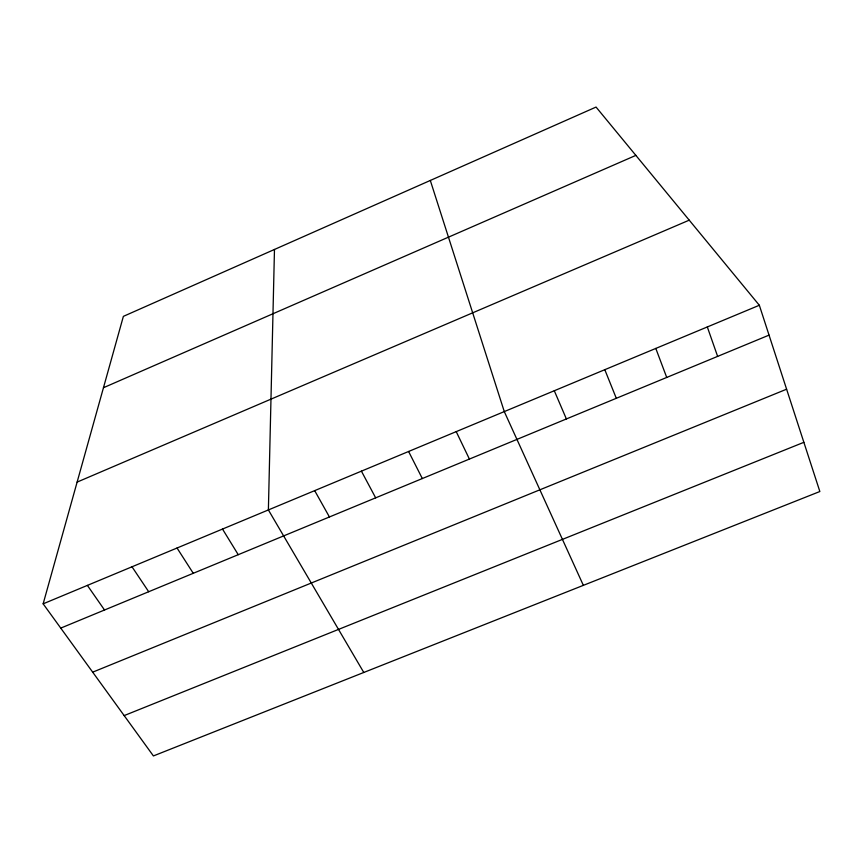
<?xml version="1.0" encoding="UTF-8"?>
<svg xmlns="http://www.w3.org/2000/svg" width="863" height="863" viewBox="0 0 863 863"><rect width="100%" height="100%" fill="white"/><g stroke="black" fill="none" stroke-linecap="round" stroke-linejoin="round"><path stroke-width="1.29" d="M274.477 249.461L268.382 509.936L363.787 672.471M43.15 603.83L123.377 316.365L596.053 107.066L759.343 305.265L819.85 491.522L153.409 755.934L43.15 603.83L759.343 305.265M103.463 387.724L635.869 155.383M77.131 482.093L689.235 220.162M60.744 628.113L769.041 335.124M92.686 672.169L786.603 389.202M124.164 715.589L803.863 442.32M87.379 585.394L104.52 610.001M132.007 566.786L148.695 591.727M177.044 548.016L193.258 573.291M222.503 529.062L238.242 554.693M314.682 490.637L329.429 516.969M361.414 471.155L375.664 497.843M408.598 451.478L422.32 478.544M456.214 431.629L469.407 459.073M583.356 585.351L504.283 411.586L430.313 180.453M554.294 390.745L566.387 418.954M604.801 369.688L616.311 398.307M655.804 348.425L666.721 377.455M707.315 326.948L717.628 356.397"/></g></svg>
